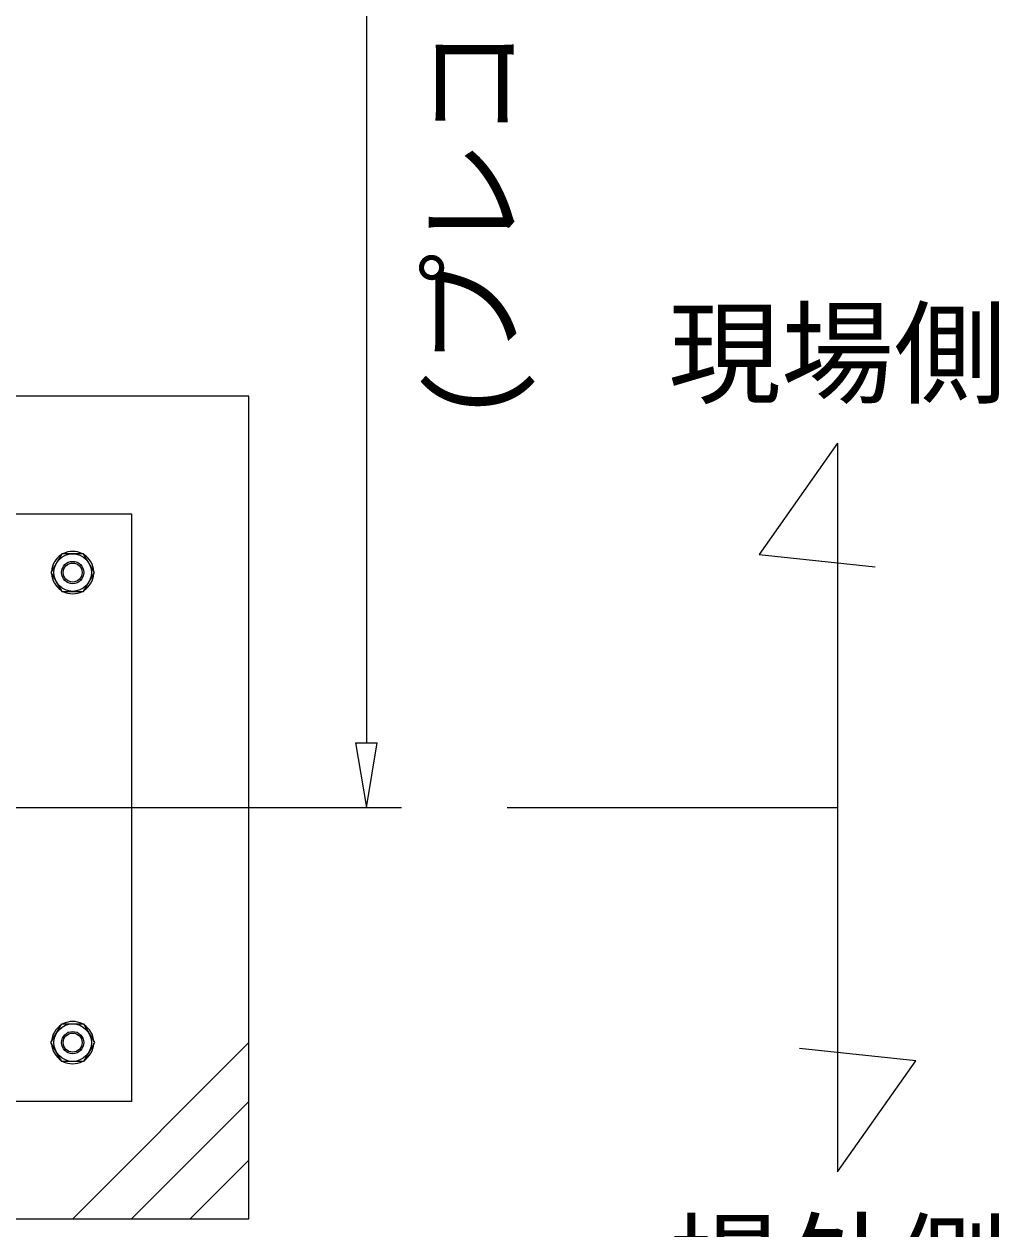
# Model space of a CAD drawing. Units: millimetres, scale not verified. Extents: x -10062 to 10062, y -16938 to 16938.
# Drawn here: x 1346 to 2176, y 13579 to 14604 of the extents above; entities that cross this region are included whole.
import ezdxf
from ezdxf.enums import TextEntityAlignment as Align

# ---------------------------------------------------------------- set-up
doc = ezdxf.new("R2010")
doc.units = ezdxf.units.MM
doc.header["$LTSCALE"] = 90
doc.linetypes.add('CHAIN2', pattern=[12, 9, -1, 1, -1])
for name, color, linetype, lineweight in [('0-6_ﾎﾞﾙﾄ類', 134, 'Continuous', 18), ('0-9_基礎工事用PCA小', 134, 'Continuous', 18), ('0-C_寸法', 134, 'Continuous', 18), ('1-6_通芯', 134, 'CHAIN2', 18), ('1-B_文字', 134, 'Continuous', 18)]:
    doc.layers.add(name, color=color, linetype=linetype, lineweight=lineweight)
doc.styles.add('ＭＳ ゴシック', font='')
doc.styles.get('ＭＳ ゴシック').set_extended_font_data('MS Gothic')

msp = doc.modelspace()

# ---------------------------------------------------------------- linework, layer by layer
at = {"layer": '0-6_ﾎﾞﾙﾄ類'}
for points in [[(1378.26, 14153.5), (1369.03, 14137.5), (1378.26, 14121.5), (1396.74, 14121.5), (1405.97, 14137.5), (1396.74, 14153.5)], [(1378.26, 13721.5), (1369.03, 13737.5), (1378.26, 13753.5), (1396.74, 13753.5), (1405.97, 13737.5), (1396.74, 13721.5)]]:
    msp.add_lwpolyline(points, close=True, dxfattribs=at)
for centre, radius in [((1387.5, 14137.5), 16), ((1387.5, 14137.5), 9.52), ((1387.5, 14137.5), 8.08), ((1387.5, 13737.5), 16), ((1387.5, 13737.5), 9.52), ((1387.5, 13737.5), 8.08)]:
    msp.add_circle(centre, radius, dxfattribs=at)
for centre, start, end in [((1387.5, 14137.5), 122.734, 177.266), ((1387.5, 14137.5), 62.734, 117.266), ((1387.5, 14137.5), 2.734, 57.266), ((1387.5, 14137.5), 182.734, 237.266), ((1387.5, 14137.5), 302.734, 357.266), ((1387.5, 14137.5), 242.734, 297.266), ((1387.5, 13737.5), 122.734, 177.266), ((1387.5, 13737.5), 62.734, 117.266), ((1387.5, 13737.5), 2.734, 57.266), ((1387.5, 13737.5), 182.734, 237.266), ((1387.5, 13737.5), 302.734, 357.266), ((1387.5, 13737.5), 242.734, 297.266)]:
    msp.add_arc(centre, 18, start, end, dxfattribs=at)
at = {"layer": '0-9_基礎工事用PCA小'}
for p, q in [((1537.5, 13737.5), (1387.5, 13587.5)), ((1537.5, 13687.5), (1437.5, 13587.5)), ((1537.5, 13637.5), (1487.5, 13587.5))]:
    msp.add_line(p, q, dxfattribs=at)
for points in [[(837.5, 13829.13), (837.5, 13587.5), (1537.5, 13587.5), (1537.5, 14287.5), (1301.12, 14287.5)], [(1301.12, 14187.5), (1437.5, 14187.5), (1437.5, 13687.5), (937.5, 13687.5), (937.5, 13853.91)]]:
    msp.add_lwpolyline(points, dxfattribs=at)
at = {"layer": '0-C_寸法'}
for p, q in [((1637.5, 15882.5), (1637.5, 13992.5)), ((1628.33, 13992.5), (1637.5, 13937.5)), ((1628.33, 13992.5), (1646.67, 13992.5)), ((1637.5, 13937.5), (1646.67, 13992.5)), ((1354.79, 13937.5), (1638.5, 13937.5))]:
    msp.add_line(p, q, dxfattribs=at)
at = {"layer": '1-6_通芯'}
msp.add_line((-7962.5, 13937.5), (2038.5, 13937.5), dxfattribs=at)
at = {"layer": '1-B_文字'}
for points in [[(2038.5, 14247.45), (1971.76, 14152.85), (2070.76, 14142.43)], [(2038.5, 14247.45), (2038.5, 13627.55), (2105.24, 13722.15), (2006.24, 13732.57)]]:
    msp.add_lwpolyline(points, dxfattribs=at)

# ---------------------------------------------------------------- texts
at = {"layer": '0-C_寸法', "style": 'ＭＳ ゴシック'}
msp.add_text('(プレコン～打込単管芯々寸法)', height=70.38, rotation=90, dxfattribs=at).set_placement((1783.1, 14265.5), align=Align.BOTTOM_LEFT)
at = {"layer": '1-B_文字', "style": 'ＭＳ ゴシック'}
for s, p in [('現場側', (1894.5, 14267.85)), ('場外側', (1894.5, 13491.95))]:
    msp.add_text(s, height=70.38, dxfattribs=at).set_placement(p, align=Align.BOTTOM_LEFT)

doc.saveas('drawing.dxf')
